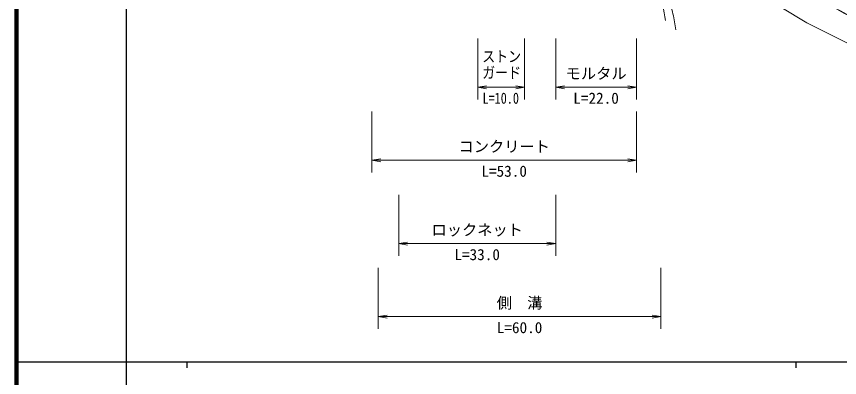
# Model space of a CAD drawing. Units: millimetres, scale not verified. Extents: x 40000 to 680000, y 20000 to 380000.
# Drawn here: x 40000 to 175170, y 202409 to 261761 of the extents above; entities that cross this region are included whole.
import ezdxf
from ezdxf.enums import TextEntityAlignment as Align

# ---------------------------------------------------------------- set-up
doc = ezdxf.new("R2010")
doc.units = ezdxf.units.MM
doc.header["$LTSCALE"] = 1000
doc.linetypes.add('CHAIN', pattern=[18.5, 12, -1.5, 3.5, -1.5])
for name, color, linetype, lineweight in [('M-BGD', 7, 'Continuous', 13), ('M-BMK', 2, 'CHAIN', 13), ('M-STR-STR3', 7, 'Continuous', 13), ('M-TTL', 2, 'Continuous', 140), ('M-TTL-BAND', 7, 'Continuous', 25)]:
    doc.layers.add(name, color=color, linetype=linetype, lineweight=lineweight)
doc.styles.add('ＭＳ ゴシック', font='')
doc.styles.get('ＭＳ ゴシック').set_extended_font_data('MS Gothic')

# ---------------------------------------------------------------- blocks, each defined once
blk = doc.blocks.new('open_arrow')
at = {"color": 0, "linetype": 'Continuous', "lineweight": -2}
blk.add_lwpolyline([(7.5, 1.25), (0, 0), (7.5, -1.25)], dxfattribs=at)

msp = doc.modelspace()

# ---------------------------------------------------------------- linework, layer by layer
at = {"layer": 'M-BGD'}
for p, q in [((165552, 263261), (169803, 260688)), ((169803, 260688), (177372, 256922))]:
    msp.add_line(p, q, dxfattribs=at)
for points, knots in [([(141179, 279085), (141617, 278458), (142056, 277831), (142480, 277195), (143049, 276343), (143592, 275473), (144071, 274568), (144871, 273055), (145490, 271443), (145958, 269796), (146405, 268220), (146715, 266613), (147105, 265024), (147338, 264074), (147599, 263130), (147808, 262175), (147997, 261306), (148143, 260427), (148289, 259548)], [0, 0, 0, 0, 1, 1, 1, 2, 2, 2, 3, 3, 3, 4, 4, 4, 5, 5, 5, 6, 6, 6, 6]), ([(140322, 278032), (140958, 277182), (141593, 276332), (142166, 275440), (142431, 275028), (142682, 274606), (142912, 274175), (143742, 272622), (144307, 270936), (144799, 269239), (145099, 268208), (145371, 267173), (145608, 266129), (145987, 264457), (146275, 262763), (146562, 261069)], [0, 0, 0, 0, 1, 1, 1, 2, 2, 2, 3, 3, 3, 4, 4, 4, 5, 5, 5, 5])]:
    msp.add_open_spline(points, degree=3, knots=knots, dxfattribs=at)
at = {"layer": 'M-BMK'}
msp.add_open_spline([(169081, 266260), (169852, 265725), (170623, 265189), (171438, 264730), (172074, 264371), (172735, 264058), (173383, 263719), (173929, 263434), (174464, 263130), (175001, 262829), (175090, 262779), (175180, 262728), (175269, 262678), (175359, 262628), (175449, 262579), (175539, 262529), (175628, 262479), (175718, 262430), (175808, 262380), (176362, 262078), (176926, 261795), (177494, 261521), (178062, 261247), (178634, 260980), (179210, 260725), (179787, 260469), (180369, 260225), (180950, 259980)], degree=3, knots=[0, 0, 0, 0, 1, 1, 1, 2, 2, 2, 3, 3, 3, 4, 4, 4, 5, 5, 5, 6, 6, 6, 7, 7, 7, 8, 8, 8, 9, 9, 9, 9], dxfattribs=at)
at = {"layer": 'M-STR-STR3'}
for p, q in [((115764, 258125), (115764, 248125)), ((123430, 258125), (123430, 248125)), ((128568, 258125), (128568, 248125)), ((141823, 258125), (141823, 248125)), ((115764, 250125), (123430, 250125)), ((128568, 250125), (141823, 250125)), ((98385, 246125), (98385, 236125)), ((141823, 246125), (141823, 236125)), ((141823, 238125), (98385, 238125)), ((102770, 232420), (102770, 222420)), ((128568, 232420), (128568, 222420)), ((128568, 224420), (102770, 224420)), ((99413, 220420), (99413, 210420)), ((145843, 220420), (145843, 210420)), ((145843, 212420), (99413, 212420))]:
    msp.add_line(p, q, dxfattribs=at)
at = {"layer": 'M-TTL'}
msp.add_line((40000, 380000), (40000, 20000), dxfattribs=at)
at = {"layer": 'M-TTL-BAND'}
for p, q in [((58000, 370000), (58000, 20000)), ((40000, 205000), (579000, 205000)), ((68000, 205000), (68000, 204000)), ((168000, 205000), (168000, 204000))]:
    msp.add_line(p, q, dxfattribs=at)

# ---------------------------------------------------------------- block references
at = {"layer": 'M-STR-STR3', "xscale": 193, "yscale": 193}
for p in [(115764, 250125), (128568, 250125), (98385, 238125), (102770, 224420), (99413, 212420)]:
    msp.add_blockref('open_arrow', p, dxfattribs=at)
at = {"layer": 'M-STR-STR3', "xscale": 193, "yscale": 193, "rotation": 180}
for p in [(123430, 250125), (141823, 250125), (141823, 238125), (128568, 224420), (145843, 212420)]:
    msp.add_blockref('open_arrow', p, dxfattribs=at)

# ---------------------------------------------------------------- texts
at = {"layer": 'M-STR-STR3', "style": 'ＭＳ ゴシック'}
for s, width, p in [('ストン', 0.85, (116487, 253724)), ('ガード', 0.85, (116487, 251054)), ('L=10.0', 0.8, (116537, 246863))]:
    msp.add_text(s, height=1833, dxfattribs=dict(at, width=width)).set_placement(p, align=Align.BOTTOM_LEFT)
for s, p in [('モルタル', (130196, 250921)), ('L=22.0', (131446, 246863)), ('コンクリート', (112604, 238921)), ('L=53.0', (116354, 234863)), ('ロックネット', (108169, 225216)), ('L=33.0', (111919, 221157)), ('側\u3000溝', (118878, 213216)), ('L=60.0', (118878, 209157))]:
    msp.add_text(s, height=1833, dxfattribs=at).set_placement(p, align=Align.BOTTOM_LEFT)

doc.saveas('drawing.dxf')
